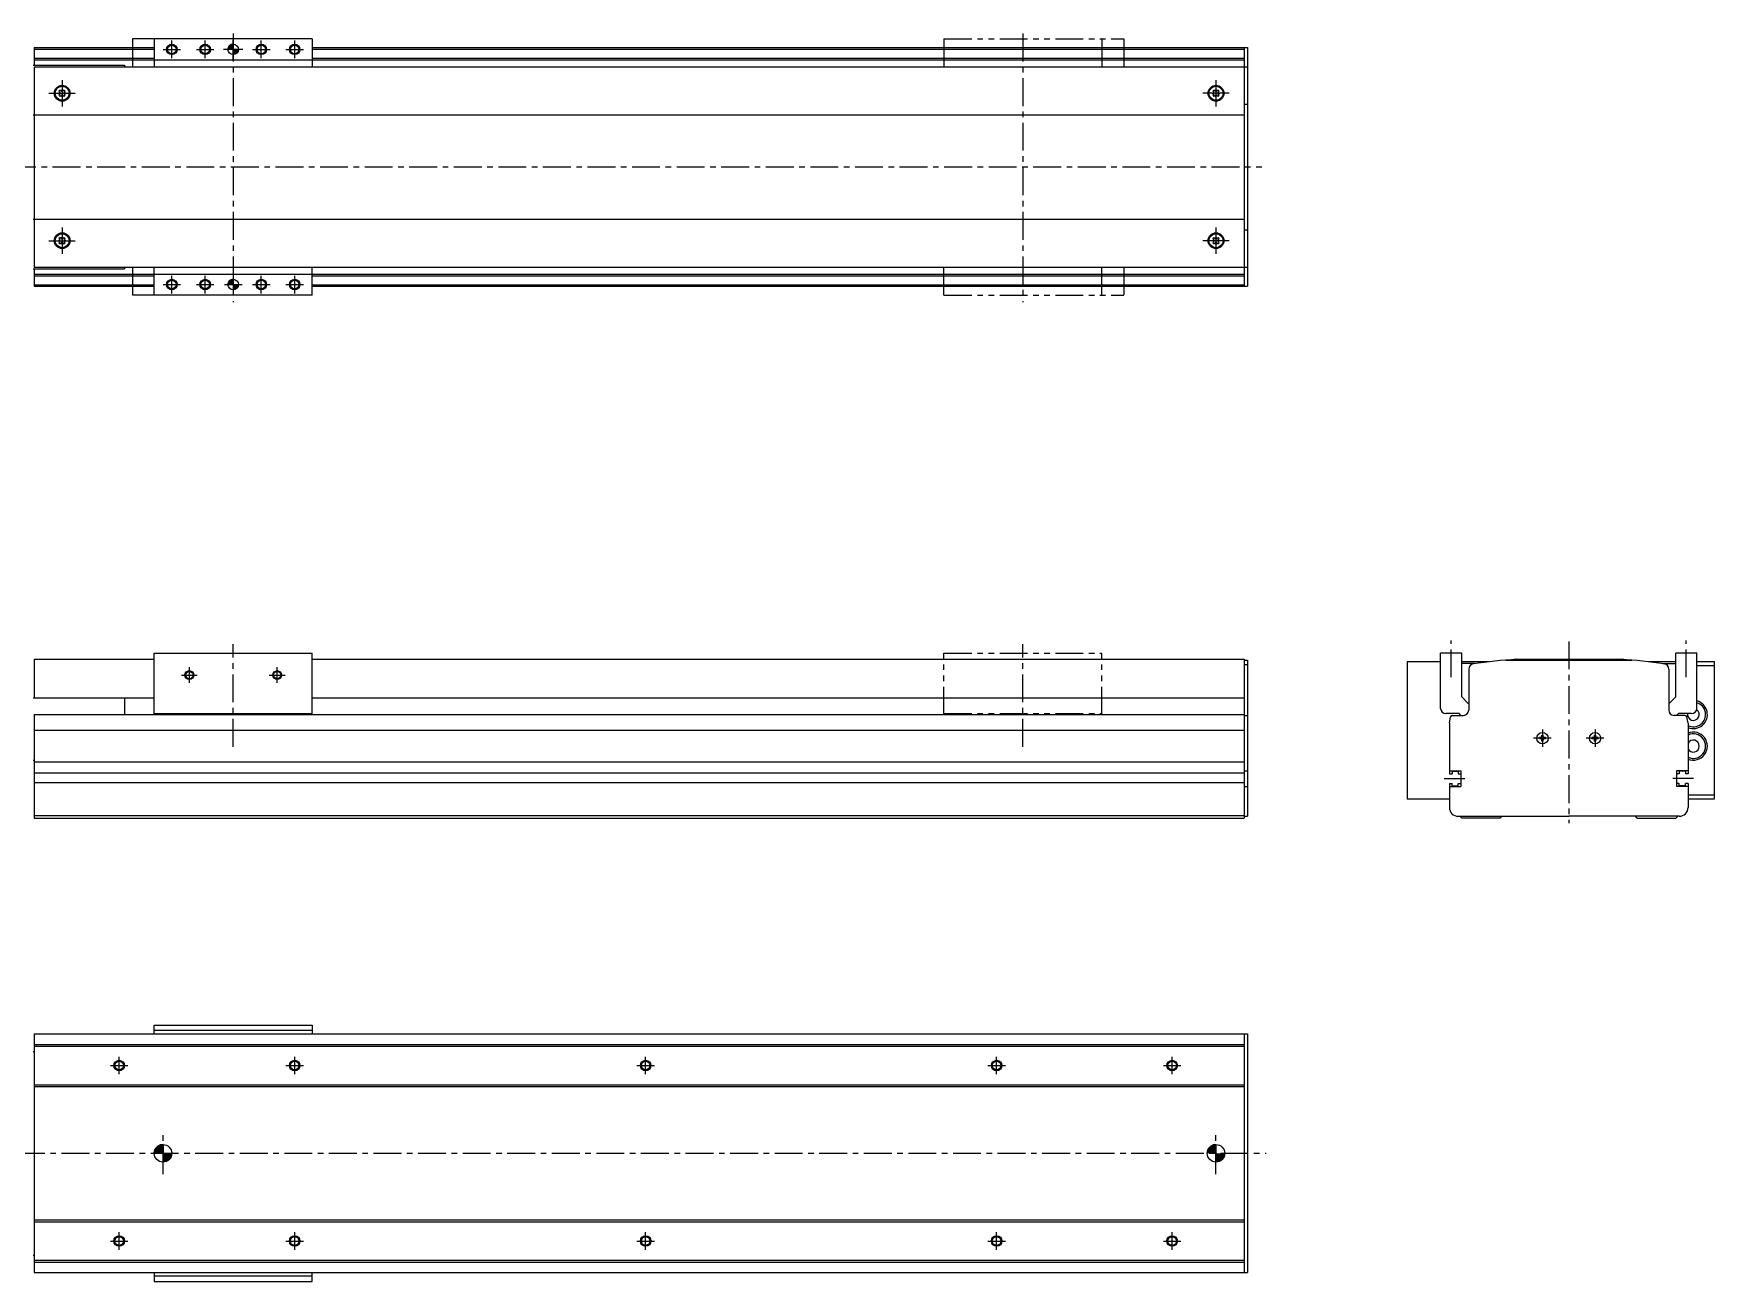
# Model space of a CAD drawing. Extents: x 0 to 1569, y -8 to 733.
# Drawn here: x 611 to 1569, y 10 to 721 of the extents above; entities that cross this region are included whole.
import ezdxf

# ---------------------------------------------------------------- set-up
doc = ezdxf.new("R2010")
doc.units = 0
doc.header["$LTSCALE"] = 0.5
doc.linetypes.add('CENTER', pattern=[50.8, 31.75, -6.35, 6.35, -6.35])
doc.linetypes.add('PHANTOM', pattern=[63.5, 31.75, -6.35, 6.35, -6.35, 6.35, -6.35])
for name, color, linetype in [('MSM_CENTER', 1, 'CENTER'), ('MSM_CONTINUOUS', 7, 'CONTINUOUS'), ('MSM_IMAGINARY', 6, 'PHANTOM'), ('MSM_NARROW', 5, 'CONTINUOUS')]:
    doc.layers.add(name, color=color, linetype=linetype)

# ---------------------------------------------------------------- blocks, each defined once
blk = doc.blocks.new('*U5')
at = {"layer": 'MSM_CONTINUOUS', "linetype": 'CONTINUOUS'}
for p, q in [((721.91, 579.15), (721.69, 578)), ((722.56, 580.12), (721.91, 579.15)), ((723.54, 580.77), (722.56, 580.12)), ((724.69, 581), (723.54, 580.77)), ((724.69, 580.77), (724.69, 581)), ((724.69, 580.77), (724.69, 580.12)), ((724.69, 580.12), (724.69, 579.15)), ((724.69, 579.15), (724.69, 578)), ((724.69, 578), (724.69, 576.85)), ((724.69, 576.85), (724.69, 575.88)), ((724.69, 575.88), (724.69, 575.23)), ((725.83, 575.23), (724.69, 575)), ((724.69, 575), (724.69, 575.23)), ((726.81, 575.88), (725.83, 575.23)), ((727.46, 576.85), (726.81, 575.88)), ((727.69, 578), (727.46, 576.85))]:
    blk.add_line(p, q, dxfattribs=at)
for points in [[(721.91, 579.15), (721.69, 578), (724.69, 578)], [(722.56, 580.12), (721.91, 579.15), (724.69, 579.15)], [(723.54, 580.77), (722.56, 580.12), (724.69, 580.12)], [(724.69, 581), (723.54, 580.77), (724.69, 580.77)], [(724.69, 578), (724.69, 576.85), (727.46, 576.85)], [(724.69, 576.85), (724.69, 575.88), (726.81, 575.88)], [(724.69, 575.88), (724.69, 575.23), (725.83, 575.23)]]:
    blk.add_solid(points, dxfattribs=at)
at = {"layer": 'MSM_CONTINUOUS', "linetype": 'CONTINUOUS', "extrusion": (0, 0, -1)}
for points in [[(-721.91, 579.15), (-724.69, 579.15), (-724.69, 578)], [(-722.56, 580.12), (-724.69, 580.12), (-724.69, 579.15)], [(-723.54, 580.77), (-724.69, 580.77), (-724.69, 580.12)], [(-724.69, 578), (-727.69, 578), (-727.46, 576.85)], [(-724.69, 576.85), (-727.46, 576.85), (-726.81, 575.88)], [(-724.69, 575.88), (-726.81, 575.88), (-725.83, 575.23)], [(-724.69, 575.23), (-725.83, 575.23), (-724.69, 575)]]:
    blk.add_solid(points, dxfattribs=at)
blk = doc.blocks.new('*U6')
at = {"layer": 'MSM_CONTINUOUS', "linetype": 'CONTINUOUS'}
for p, q in [((721.91, 713.15), (721.69, 712)), ((722.56, 714.12), (721.91, 713.15)), ((723.54, 714.77), (722.56, 714.12)), ((724.69, 715), (723.54, 714.77)), ((724.69, 714.77), (724.69, 715)), ((724.69, 714.77), (724.69, 714.12)), ((724.69, 714.12), (724.69, 713.15)), ((724.69, 713.15), (724.69, 712)), ((724.69, 712), (724.69, 710.85)), ((724.69, 710.85), (724.69, 709.88)), ((724.69, 709.88), (724.69, 709.23)), ((725.83, 709.23), (724.69, 709)), ((724.69, 709), (724.69, 709.23)), ((726.81, 709.88), (725.83, 709.23)), ((727.46, 710.85), (726.81, 709.88)), ((727.69, 712), (727.46, 710.85))]:
    blk.add_line(p, q, dxfattribs=at)
for points in [[(721.91, 713.15), (721.69, 712), (724.69, 712)], [(722.56, 714.12), (721.91, 713.15), (724.69, 713.15)], [(723.54, 714.77), (722.56, 714.12), (724.69, 714.12)], [(724.69, 715), (723.54, 714.77), (724.69, 714.77)], [(724.69, 712), (724.69, 710.85), (727.46, 710.85)], [(724.69, 710.85), (724.69, 709.88), (726.81, 709.88)], [(724.69, 709.88), (724.69, 709.23), (725.83, 709.23)]]:
    blk.add_solid(points, dxfattribs=at)
at = {"layer": 'MSM_CONTINUOUS', "linetype": 'CONTINUOUS', "extrusion": (0, 0, -1)}
for points in [[(-721.91, 713.15), (-724.69, 713.15), (-724.69, 712)], [(-722.56, 714.12), (-724.69, 714.12), (-724.69, 713.15)], [(-723.54, 714.77), (-724.69, 714.77), (-724.69, 714.12)], [(-724.69, 712), (-727.69, 712), (-727.46, 710.85)], [(-724.69, 710.85), (-727.46, 710.85), (-726.81, 709.88)], [(-724.69, 709.88), (-726.81, 709.88), (-725.83, 709.23)], [(-724.69, 709.23), (-725.83, 709.23), (-724.69, 709)]]:
    blk.add_solid(points, dxfattribs=at)
blk = doc.blocks.new('*U7')
at = {"layer": 'MSM_CONTINUOUS', "linetype": 'CONTINUOUS'}
for p, q in [((681.75, 87.05), (680.64, 85.94)), ((683.14, 87.76), (681.75, 87.05)), ((684.69, 88), (683.14, 87.76)), ((684.69, 87.76), (684.69, 88)), ((684.69, 87.76), (684.69, 87.05)), ((684.69, 87.05), (684.69, 85.94)), ((679.93, 84.55), (679.69, 83)), ((680.64, 85.94), (679.93, 84.55)), ((684.69, 85.94), (684.69, 84.55)), ((684.69, 84.55), (684.69, 83)), ((684.69, 83), (684.69, 81.45)), ((684.69, 81.45), (684.69, 80.06)), ((684.69, 80.06), (684.69, 78.95)), ((684.69, 78.95), (684.69, 78.24)), ((686.23, 78.24), (684.69, 78)), ((684.69, 78), (684.69, 78.24)), ((687.62, 78.95), (686.23, 78.24)), ((688.73, 80.06), (687.62, 78.95)), ((689.44, 81.45), (688.73, 80.06)), ((689.69, 83), (689.44, 81.45))]:
    blk.add_line(p, q, dxfattribs=at)
for points in [[(681.75, 87.05), (680.64, 85.94), (684.69, 85.94)], [(683.14, 87.76), (681.75, 87.05), (684.69, 87.05)], [(684.69, 88), (683.14, 87.76), (684.69, 87.76)], [(679.93, 84.55), (679.69, 83), (684.69, 83)], [(680.64, 85.94), (679.93, 84.55), (684.69, 84.55)], [(684.69, 83), (684.69, 81.45), (689.44, 81.45)], [(684.69, 81.45), (684.69, 80.06), (688.73, 80.06)], [(684.69, 80.06), (684.69, 78.95), (687.62, 78.95)], [(684.69, 78.95), (684.69, 78.24), (686.23, 78.24)]]:
    blk.add_solid(points, dxfattribs=at)
at = {"layer": 'MSM_CONTINUOUS', "linetype": 'CONTINUOUS', "extrusion": (0, 0, -1)}
for points in [[(-681.75, 87.05), (-684.69, 87.05), (-684.69, 85.94)], [(-683.14, 87.76), (-684.69, 87.76), (-684.69, 87.05)], [(-679.93, 84.55), (-684.69, 84.55), (-684.69, 83)], [(-680.64, 85.94), (-684.69, 85.94), (-684.69, 84.55)], [(-684.69, 83), (-689.69, 83), (-689.44, 81.45)], [(-684.69, 81.45), (-689.44, 81.45), (-688.73, 80.06)], [(-684.69, 80.06), (-688.73, 80.06), (-687.62, 78.95)], [(-684.69, 78.95), (-687.62, 78.95), (-686.23, 78.24)], [(-684.69, 78.24), (-686.23, 78.24), (-684.69, 78)]]:
    blk.add_solid(points, dxfattribs=at)
blk = doc.blocks.new('*U8')
at = {"layer": 'MSM_CONTINUOUS', "linetype": 'CONTINUOUS'}
for p, q in [((1281.75, 87.05), (1280.64, 85.94)), ((1283.14, 87.76), (1281.75, 87.05)), ((1284.69, 88), (1283.14, 87.76)), ((1284.69, 87.76), (1284.69, 88)), ((1284.69, 87.76), (1284.69, 87.05)), ((1284.69, 87.05), (1284.69, 85.94)), ((1279.93, 84.55), (1279.69, 83)), ((1280.64, 85.94), (1279.93, 84.55)), ((1284.69, 85.94), (1284.69, 84.55)), ((1284.69, 84.55), (1284.69, 83)), ((1284.69, 83), (1284.69, 81.45)), ((1284.69, 81.45), (1284.69, 80.06)), ((1284.69, 80.06), (1284.69, 78.95)), ((1284.69, 78.95), (1284.69, 78.24)), ((1286.23, 78.24), (1284.69, 78)), ((1284.69, 78), (1284.69, 78.24)), ((1287.62, 78.95), (1286.23, 78.24)), ((1288.73, 80.06), (1287.62, 78.95)), ((1289.44, 81.45), (1288.73, 80.06)), ((1289.69, 83), (1289.44, 81.45))]:
    blk.add_line(p, q, dxfattribs=at)
for points in [[(1281.75, 87.05), (1280.64, 85.94), (1284.69, 85.94)], [(1283.14, 87.76), (1281.75, 87.05), (1284.69, 87.05)], [(1284.69, 88), (1283.14, 87.76), (1284.69, 87.76)], [(1279.93, 84.55), (1279.69, 83), (1284.69, 83)], [(1280.64, 85.94), (1279.93, 84.55), (1284.69, 84.55)], [(1284.69, 83), (1284.69, 81.45), (1289.44, 81.45)], [(1284.69, 81.45), (1284.69, 80.06), (1288.73, 80.06)], [(1284.69, 80.06), (1284.69, 78.95), (1287.62, 78.95)], [(1284.69, 78.95), (1284.69, 78.24), (1286.23, 78.24)]]:
    blk.add_solid(points, dxfattribs=at)
at = {"layer": 'MSM_CONTINUOUS', "linetype": 'CONTINUOUS', "extrusion": (0, 0, -1)}
for points in [[(-1281.75, 87.05), (-1284.69, 87.05), (-1284.69, 85.94)], [(-1283.14, 87.76), (-1284.69, 87.76), (-1284.69, 87.05)], [(-1279.93, 84.55), (-1284.69, 84.55), (-1284.69, 83)], [(-1280.64, 85.94), (-1284.69, 85.94), (-1284.69, 84.55)], [(-1284.69, 83), (-1289.69, 83), (-1289.44, 81.45)], [(-1284.69, 81.45), (-1289.44, 81.45), (-1288.73, 80.06)], [(-1284.69, 80.06), (-1288.73, 80.06), (-1287.62, 78.95)], [(-1284.69, 78.95), (-1287.62, 78.95), (-1286.23, 78.24)], [(-1284.69, 78.24), (-1286.23, 78.24), (-1284.69, 78)]]:
    blk.add_solid(points, dxfattribs=at)

msp = doc.modelspace()

# ---------------------------------------------------------------- linework, layer by layer
at = {"layer": 'MSM_CENTER'}
for p, q in [((724.69, 720.99), (724.69, 568.01)), ((1174.69, 720.99), (1174.69, 568.01)), ((684.69, 712), (694.69, 712)), ((689.69, 707), (689.69, 717)), ((703.69, 712), (713.69, 712)), ((708.69, 707), (708.69, 717)), ((730.23, 712), (719.15, 712)), ((724.69, 706.46), (724.69, 717.54)), ((735.69, 712), (745.69, 712)), ((740.69, 707), (740.69, 717)), ((754.69, 712), (764.69, 712)), ((759.69, 707), (759.69, 717)), ((627.19, 694.5), (627.19, 679.5)), ((1284.69, 694.5), (1284.69, 679.5)), ((619.69, 687), (634.69, 687)), ((1292.19, 687), (1277.19, 687)), ((418.59, 645), (1310.88, 645)), ((627.19, 610.5), (627.19, 595.5)), ((1284.69, 610.5), (1284.69, 595.5)), ((619.69, 603), (634.69, 603)), ((1292.19, 603), (1277.19, 603)), ((684.69, 578), (694.69, 578)), ((689.69, 573), (689.69, 583)), ((703.69, 578), (713.69, 578)), ((708.69, 573), (708.69, 583)), ((719.69, 578), (729.69, 578)), ((735.69, 578), (745.69, 578)), ((740.69, 573), (740.69, 583)), ((754.69, 578), (764.69, 578)), ((759.69, 573), (759.69, 583)), ((1418.69, 354.24), (1418.69, 375.12)), ((1485.69, 374.64), (1485.69, 271.01)), ((1552.69, 354.24), (1552.69, 375.12)), ((724.69, 314.62), (724.69, 373.04)), ((1174.69, 314.62), (1174.69, 373.04)), ((695.19, 355.5), (704.19, 355.5)), ((699.69, 351), (699.69, 360)), ((745.19, 355.5), (754.19, 355.5)), ((749.69, 351), (749.69, 360)), ((1475.69, 319.5), (1465.69, 319.5)), ((1470.69, 324.5), (1470.69, 314.5)), ((1505.69, 319.5), (1495.69, 319.5)), ((1500.69, 324.5), (1500.69, 314.5)), ((1414.68, 296.5), (1426.46, 296.5)), ((1556.69, 296.5), (1544.92, 296.5)), ((659.69, 128), (659.69, 138)), ((759.69, 128), (759.69, 138)), ((959.69, 128), (959.69, 138)), ((1159.69, 128), (1159.69, 138)), ((1259.69, 128), (1259.69, 138)), ((654.69, 133), (664.69, 133)), ((754.69, 133), (764.69, 133)), ((954.69, 133), (964.69, 133)), ((1154.69, 133), (1164.69, 133)), ((1254.69, 133), (1264.69, 133)), ((684.69, 71.06), (684.69, 94.94)), ((1284.69, 71.06), (1284.69, 94.94)), ((423.64, 83), (1313.37, 83)), ((654.69, 33), (664.69, 33)), ((659.69, 28), (659.69, 38)), ((754.69, 33), (764.69, 33)), ((759.69, 28), (759.69, 38)), ((954.69, 33), (964.69, 33)), ((959.69, 28), (959.69, 38)), ((1154.69, 33), (1164.69, 33)), ((1159.69, 28), (1159.69, 38)), ((1254.69, 33), (1264.69, 33)), ((1259.69, 28), (1259.69, 38))]:
    msp.add_line(p, q, dxfattribs=at)
at = {"layer": 'MSM_CONTINUOUS'}
for p, q in [((611.19, 713), (611.19, 703)), ((611.19, 713), (679.69, 713)), ((611.19, 712.21), (679.69, 712.21)), ((769.69, 718), (679.69, 718)), ((679.69, 718), (679.69, 702)), ((769.69, 718), (769.69, 702)), ((769.69, 713), (1302.69, 713)), ((769.69, 712.21), (1300.69, 712.21)), ((1300.69, 713), (1300.69, 577)), ((1302.69, 713), (1302.69, 577)), ((610.69, 703), (662.69, 703)), ((611.19, 707), (679.69, 707)), ((611.19, 706), (1300.69, 706)), ((611.19, 702), (1302.69, 702)), ((611.19, 702), (611.19, 588)), ((662.69, 703), (662.69, 702)), ((769.69, 707), (1300.69, 707)), ((626.03, 688.81), (625.37, 688.16)), ((625.37, 688.16), (625.87, 687.66)), ((625.87, 686.34), (625.37, 685.84)), ((625.37, 685.84), (626.03, 685.19)), ((626.52, 688.32), (626.03, 688.81)), ((626.03, 685.19), (626.52, 685.68)), ((628.34, 688.81), (627.85, 688.32)), ((627.85, 685.68), (628.34, 685.19)), ((629, 688.16), (628.34, 688.81)), ((628.34, 685.19), (629, 685.84)), ((628.5, 687.66), (629, 688.16)), ((629, 685.84), (628.5, 686.34)), ((1283.53, 688.81), (1282.87, 688.16)), ((1282.87, 688.16), (1283.37, 687.66)), ((1283.37, 686.34), (1282.87, 685.84)), ((1282.87, 685.84), (1283.53, 685.19)), ((1284.02, 688.32), (1283.53, 688.81)), ((1283.53, 685.19), (1284.02, 685.68)), ((1285.84, 688.81), (1285.35, 688.32)), ((1285.35, 685.68), (1285.84, 685.19)), ((1286.5, 688.16), (1285.84, 688.81)), ((1285.84, 685.19), (1286.5, 685.84)), ((1286, 687.66), (1286.5, 688.16)), ((1286.5, 685.84), (1286, 686.34)), ((1300.69, 680.87), (1302.69, 680.87)), ((610.69, 674.8), (1300.69, 674.8)), ((610.69, 615.2), (1300.69, 615.2)), ((626.03, 604.81), (625.37, 604.16)), ((625.37, 604.16), (625.87, 603.66)), ((626.52, 604.32), (626.03, 604.81)), ((628.34, 604.81), (627.85, 604.32)), ((629, 604.16), (628.34, 604.81)), ((628.5, 603.66), (629, 604.16)), ((1283.53, 604.81), (1282.87, 604.16)), ((1282.87, 604.16), (1283.37, 603.66)), ((1284.02, 604.32), (1283.53, 604.81)), ((1285.84, 604.81), (1285.35, 604.32)), ((1286.5, 604.16), (1285.84, 604.81)), ((1286, 603.66), (1286.5, 604.16)), ((1300.69, 609.12), (1302.69, 609.12)), ((625.87, 602.34), (625.37, 601.84)), ((625.37, 601.84), (626.03, 601.19)), ((626.03, 601.19), (626.52, 601.68)), ((627.85, 601.68), (628.34, 601.19)), ((628.34, 601.19), (629, 601.84)), ((629, 601.84), (628.5, 602.34)), ((1283.37, 602.34), (1282.87, 601.84)), ((1282.87, 601.84), (1283.53, 601.19)), ((1283.53, 601.19), (1284.02, 601.68)), ((1285.35, 601.68), (1285.84, 601.19)), ((1285.84, 601.19), (1286.5, 601.84)), ((1286.5, 601.84), (1286, 602.34)), ((610.69, 587), (662.69, 587)), ((611.19, 588), (1302.69, 588)), ((611.19, 587), (611.19, 577)), ((662.69, 588), (662.69, 587)), ((679.69, 572), (679.69, 588)), ((769.69, 572), (769.69, 588)), ((611.19, 584), (1300.69, 584)), ((611.19, 583), (679.69, 583)), ((611.19, 577.79), (679.69, 577.79)), ((611.19, 577), (679.69, 577)), ((769.69, 583), (1300.69, 583)), ((769.69, 577.79), (1300.69, 577.79)), ((769.69, 577), (1302.69, 577)), ((769.69, 572), (679.69, 572)), ((611.19, 364.5), (611.19, 342.5)), ((611.19, 364.5), (679.69, 364.5)), ((679.69, 333), (679.69, 368)), ((679.69, 368), (769.69, 368)), ((769.69, 333), (769.69, 368)), ((769.69, 364.5), (1300.69, 364.5)), ((1300.69, 364.5), (1300.69, 274)), ((1300.69, 364), (1302.69, 364)), ((1302.69, 364), (1302.69, 275)), ((1412.69, 336.5), (1412.69, 368)), ((1424.69, 368), (1412.69, 368)), ((1424.69, 343), (1424.69, 368)), ((1449.81, 364), (1521.56, 364)), ((1455.88, 364.5), (1515.49, 364.5)), ((1546.69, 343), (1546.69, 368)), ((1558.69, 368), (1546.69, 368)), ((1558.69, 336.5), (1558.69, 368)), ((1300.69, 361.53), (1302.69, 361.53)), ((1412.69, 363), (1393.69, 363)), ((1393.69, 363), (1393.69, 285)), ((1440.05, 363), (1424.69, 363)), ((1432.05, 362), (1424.69, 362)), ((1428.69, 358.92), (1428.69, 335.5)), ((1546.69, 363), (1531.32, 363)), ((1534.69, 363), (1534.69, 362.6)), ((1539.32, 362), (1546.69, 362)), ((1542.69, 358.92), (1542.69, 335.5)), ((1568.69, 363), (1558.69, 363)), ((1558.69, 361), (1568.69, 361)), ((1568.69, 285), (1568.69, 363)), ((610.69, 342.5), (679.69, 342.5)), ((662.69, 342.5), (662.69, 333)), ((769.69, 342.5), (1300.69, 342.5)), ((1428.19, 339.5), (1424.69, 343)), ((1428.19, 339.5), (1428.69, 339.5)), ((1542.69, 339.5), (1543.19, 339.5)), ((1543.19, 339.5), (1546.69, 343)), ((611.19, 333), (1300.69, 333)), ((611.19, 333), (611.19, 274)), ((679.69, 333.5), (769.69, 333.5)), ((1300.69, 332.5), (1302.69, 332.5)), ((1423.19, 333.5), (1415.69, 333.5)), ((1417.69, 328), (1418.33, 331.67)), ((1417.69, 328), (1417.69, 299.25)), ((1419.32, 332.5), (1425.69, 332.5)), ((1424.19, 332.5), (1423.19, 333.5)), ((1552.05, 332.5), (1545.69, 332.5)), ((1547.19, 332.5), (1548.19, 333.5)), ((1555.69, 333.5), (1548.19, 333.5)), ((1553.69, 328), (1553.04, 331.67)), ((1553.69, 328), (1553.69, 299.25)), ((611.19, 324), (1300.69, 324)), ((1468.94, 319.1), (1468.94, 319.9)), ((1469.79, 319.9), (1468.94, 319.9)), ((1469.79, 319.1), (1468.94, 319.1)), ((1470.29, 321.25), (1471.09, 321.25)), ((1470.29, 320.4), (1470.29, 321.25)), ((1470.29, 317.75), (1470.29, 318.6)), ((1470.29, 317.75), (1471.09, 317.75)), ((1471.09, 320.4), (1471.09, 321.25)), ((1471.09, 317.75), (1471.09, 318.6)), ((1472.44, 319.9), (1471.59, 319.9)), ((1472.44, 319.1), (1471.59, 319.1)), ((1472.44, 319.1), (1472.44, 319.9)), ((1498.94, 319.1), (1498.94, 319.9)), ((1499.79, 319.9), (1498.94, 319.9)), ((1499.79, 319.1), (1498.94, 319.1)), ((1500.29, 321.25), (1501.09, 321.25)), ((1500.29, 320.4), (1500.29, 321.25)), ((1500.29, 317.75), (1500.29, 318.6)), ((1500.29, 317.75), (1501.09, 317.75)), ((1501.09, 320.4), (1501.09, 321.25)), ((1501.09, 317.75), (1501.09, 318.6)), ((1502.44, 319.9), (1501.59, 319.9)), ((1502.44, 319.1), (1501.59, 319.1)), ((1502.44, 319.1), (1502.44, 319.9)), ((610.69, 307), (611.19, 307)), ((611.19, 306), (1300.69, 306)), ((611.19, 299.75), (1300.69, 299.75)), ((1300.69, 301), (1302.69, 301)), ((1417.69, 301), (1424.19, 301)), ((1417.69, 299.25), (1419.19, 299.25)), ((1419.19, 300.65), (1419.19, 299.25)), ((1419.19, 300.65), (1422.69, 300.65)), ((1422.69, 300.65), (1422.69, 299.25)), ((1422.69, 299.25), (1424.19, 299.25)), ((1424.19, 301), (1424.19, 292)), ((1553.69, 301), (1547.19, 301)), ((1547.19, 301), (1547.19, 292)), ((1548.69, 299.25), (1547.19, 299.25)), ((1548.69, 300.65), (1548.69, 299.25)), ((1552.19, 300.65), (1548.69, 300.65)), ((1552.19, 300.65), (1552.19, 299.25)), ((1553.69, 299.25), (1552.19, 299.25)), ((611.19, 294.25), (1300.69, 294.25)), ((1300.69, 292), (1302.69, 292)), ((1417.69, 293.75), (1417.69, 280)), ((1417.69, 293.75), (1419.19, 293.75)), ((1417.69, 292), (1424.19, 292)), ((1419.19, 292.35), (1419.19, 293.75)), ((1419.19, 292.35), (1422.69, 292.35)), ((1422.69, 293.75), (1424.19, 293.75)), ((1422.69, 292.35), (1422.69, 293.75)), ((1548.69, 293.75), (1547.19, 293.75)), ((1553.69, 292), (1547.19, 292)), ((1548.69, 292.35), (1548.69, 293.75)), ((1552.19, 292.35), (1548.69, 292.35)), ((1553.69, 293.75), (1552.19, 293.75)), ((1552.19, 292.35), (1552.19, 293.75)), ((1553.69, 293.75), (1553.69, 280)), ((1393.69, 285), (1417.69, 285)), ((1568.69, 287), (1553.69, 287)), ((1553.69, 285), (1568.69, 285)), ((611.19, 275.5), (1300.69, 275.5)), ((611.19, 274), (1300.69, 274)), ((1300.69, 275), (1302.69, 275)), ((1422.69, 275), (1485.69, 275)), ((1423.69, 275), (1424.69, 274)), ((1446.69, 274), (1424.69, 274)), ((1446.69, 274), (1447.69, 275)), ((1548.69, 275), (1485.69, 275)), ((1524.69, 274), (1523.69, 275)), ((1524.69, 274), (1546.69, 274)), ((1547.69, 275), (1546.69, 274)), ((679.69, 151), (679.69, 156)), ((679.69, 156), (769.69, 156)), ((769.69, 156), (769.69, 151)), ((611.19, 151), (611.19, 15)), ((611.19, 151), (1302.69, 151)), ((611.19, 145), (1300.69, 145)), ((611.19, 144), (1300.69, 144)), ((769.69, 153), (679.69, 153)), ((1300.69, 151), (1300.69, 15)), ((1302.69, 151), (1302.69, 15)), ((610.69, 141), (611.19, 141)), ((611.19, 122), (1300.69, 122)), ((611.19, 121), (1300.69, 121)), ((611.19, 45), (1300.69, 45)), ((611.19, 44), (1300.69, 44)), ((610.69, 25), (611.19, 25)), ((611.19, 22), (1300.69, 22)), ((611.19, 21), (1300.69, 21)), ((611.19, 15), (1302.69, 15)), ((679.69, 15), (679.69, 10)), ((769.69, 13), (679.69, 13)), ((679.69, 10), (769.69, 10)), ((769.69, 10), (769.69, 15))]:
    msp.add_line(p, q, dxfattribs=at)
for centre, radius in [((689.69, 712), 2.46), ((708.69, 712), 2.46), ((724.69, 712), 3), ((740.69, 712), 2.46), ((759.69, 712), 2.46), ((627.19, 687), 4.5), ((627.19, 687), 4.15), ((627.19, 687), 4), ((1284.69, 687), 4.5), ((1284.69, 687), 4.15), ((1284.69, 687), 4), ((625.44, 687), 0.25), ((627.19, 688.75), 0.25), ((627.19, 685.25), 0.25), ((628.94, 687), 0.25), ((1282.94, 687), 0.25), ((1284.69, 688.75), 0.25), ((1284.69, 685.25), 0.25), ((1286.44, 687), 0.25), ((627.19, 603), 4.5), ((627.19, 603), 4.15), ((627.19, 603), 4), ((627.19, 604.75), 0.25), ((1284.69, 603), 4.5), ((1284.69, 603), 4.15), ((1284.69, 603), 4), ((1284.69, 604.75), 0.25), ((625.44, 603), 0.25), ((627.19, 601.25), 0.25), ((628.94, 603), 0.25), ((1282.94, 603), 0.25), ((1284.69, 601.25), 0.25), ((1286.44, 603), 0.25), ((689.69, 578), 2.46), ((708.69, 578), 2.46), ((724.69, 578), 3), ((740.69, 578), 2.46), ((759.69, 578), 2.46), ((699.69, 355.5), 2.07), ((749.69, 355.5), 2.07), ((1470.69, 319.5), 3.25), ((1500.69, 319.5), 3.25), ((659.69, 133), 2.46), ((759.69, 133), 2.46), ((959.69, 133), 2.46), ((1159.69, 133), 2.46), ((1259.69, 133), 2.46), ((684.69, 83), 5), ((1284.69, 83), 5), ((659.69, 33), 2.46), ((759.69, 33), 2.46), ((959.69, 33), 2.46), ((1159.69, 33), 2.46), ((1259.69, 33), 2.46)]:
    msp.add_circle(centre, radius, dxfattribs=at)
for centre, radius, start, end in [((625.21, 687), 0.94, 315.00159, 44.99936), ((627.19, 688.98), 0.94, 224.99992, 315.00077), ((627.19, 685.02), 0.94, 44.9995, 135.00188), ((629.16, 687), 0.94, 134.99794, 225.00309), ((1282.71, 687), 0.94, 315.00159, 44.99936), ((1284.69, 688.98), 0.94, 224.99992, 315.00077), ((1284.69, 685.02), 0.94, 44.9995, 135.00188), ((1286.66, 687), 0.94, 134.99794, 225.00309), ((625.21, 603), 0.94, 315.00159, 44.99936), ((627.19, 604.98), 0.94, 224.99992, 315.00077), ((629.16, 603), 0.94, 134.99794, 225.00309), ((1282.71, 603), 0.94, 315.00159, 44.99936), ((1284.69, 604.98), 0.94, 224.99992, 315.00077), ((1286.66, 603), 0.94, 134.99794, 225.00309), ((627.19, 601.02), 0.94, 44.9995, 135.00188), ((1284.69, 601.02), 0.94, 44.9995, 135.00188), ((1485.69, -34.39), 400, 94.27332, 97.81761), ((1485.69, -34.39), 400, 82.18239, 85.72668), ((1431.69, 358.92), 3, 97.81761, 180), ((1539.69, 358.92), 3, 0, 82.18239), ((1415.69, 336.5), 3, 180, 270), ((1425.69, 335.5), 3, 270, 0), ((1545.69, 335.5), 3, 180, 270), ((1556.69, 333), 3.35, 171.41632, 55.32247), ((1556.69, 333), 8, 247.97569, 75.52249), ((1556.69, 333), 7, 244.62307, 73.39845), ((1555.69, 336.5), 3, 270, 0), ((1419.32, 331.5), 1, 90, 170), ((1552.05, 331.5), 1, 10, 90), ((1469.79, 320.4), 0.5, 270, 0), ((1469.79, 318.6), 0.5, 0, 90), ((1471.59, 320.4), 0.5, 180, 270), ((1471.59, 318.6), 0.5, 90, 180), ((1499.79, 320.4), 0.5, 270, 0), ((1499.79, 318.6), 0.5, 0, 90), ((1501.59, 320.4), 0.5, 180, 270), ((1501.59, 318.6), 0.5, 90, 180), ((1556.69, 315), 8, 247.97569, 112.02431), ((1556.69, 315), 7, 244.62307, 115.37693), ((1556.69, 315), 3.4, 208.07249, 151.92751), ((1422.69, 280), 5, 180, 270.00001), ((1548.69, 280), 5, 269.99999, 0)]:
    msp.add_arc(centre, radius, start, end, dxfattribs=at)
at = {"layer": 'MSM_IMAGINARY'}
for p, q in [((667.19, 718), (667.19, 702)), ((679.69, 718), (667.19, 718)), ((1129.69, 718), (1129.69, 702)), ((1129.69, 718), (1232.19, 718)), ((1219.69, 718), (1219.69, 702)), ((1232.19, 718), (1232.19, 702)), ((667.19, 588), (667.19, 572)), ((1129.69, 572), (1129.69, 588)), ((1219.69, 572), (1219.69, 588)), ((1232.19, 588), (1232.19, 572)), ((679.69, 572), (667.19, 572)), ((1129.69, 572), (1232.19, 572)), ((1129.69, 333), (1129.69, 368)), ((1129.69, 368), (1219.69, 368)), ((1219.69, 333), (1219.69, 368)), ((1129.69, 333.5), (1219.69, 333.5))]:
    msp.add_line(p, q, dxfattribs=at)
at = {"layer": 'MSM_NARROW'}
for centre, radius in [((689.69, 712), 3), ((708.69, 712), 3), ((740.69, 712), 3), ((759.69, 712), 3), ((689.69, 578), 3), ((708.69, 578), 3), ((740.69, 578), 3), ((759.69, 578), 3), ((699.69, 355.5), 2.5), ((749.69, 355.5), 2.5), ((659.69, 133), 3), ((759.69, 133), 3), ((959.69, 133), 3), ((1159.69, 133), 3), ((1259.69, 133), 3), ((659.69, 33), 3), ((759.69, 33), 3), ((959.69, 33), 3), ((1159.69, 33), 3), ((1259.69, 33), 3)]:
    msp.add_circle(centre, radius, dxfattribs=at)

# ---------------------------------------------------------------- block references
at = {"layer": 'MSM_CONTINUOUS', "linetype": 'CONTINUOUS'}
for name in ['*U6', '*U5', '*U7', '*U8']:
    msp.add_blockref(name, (0, 0), dxfattribs=at)

doc.saveas('drawing.dxf')
